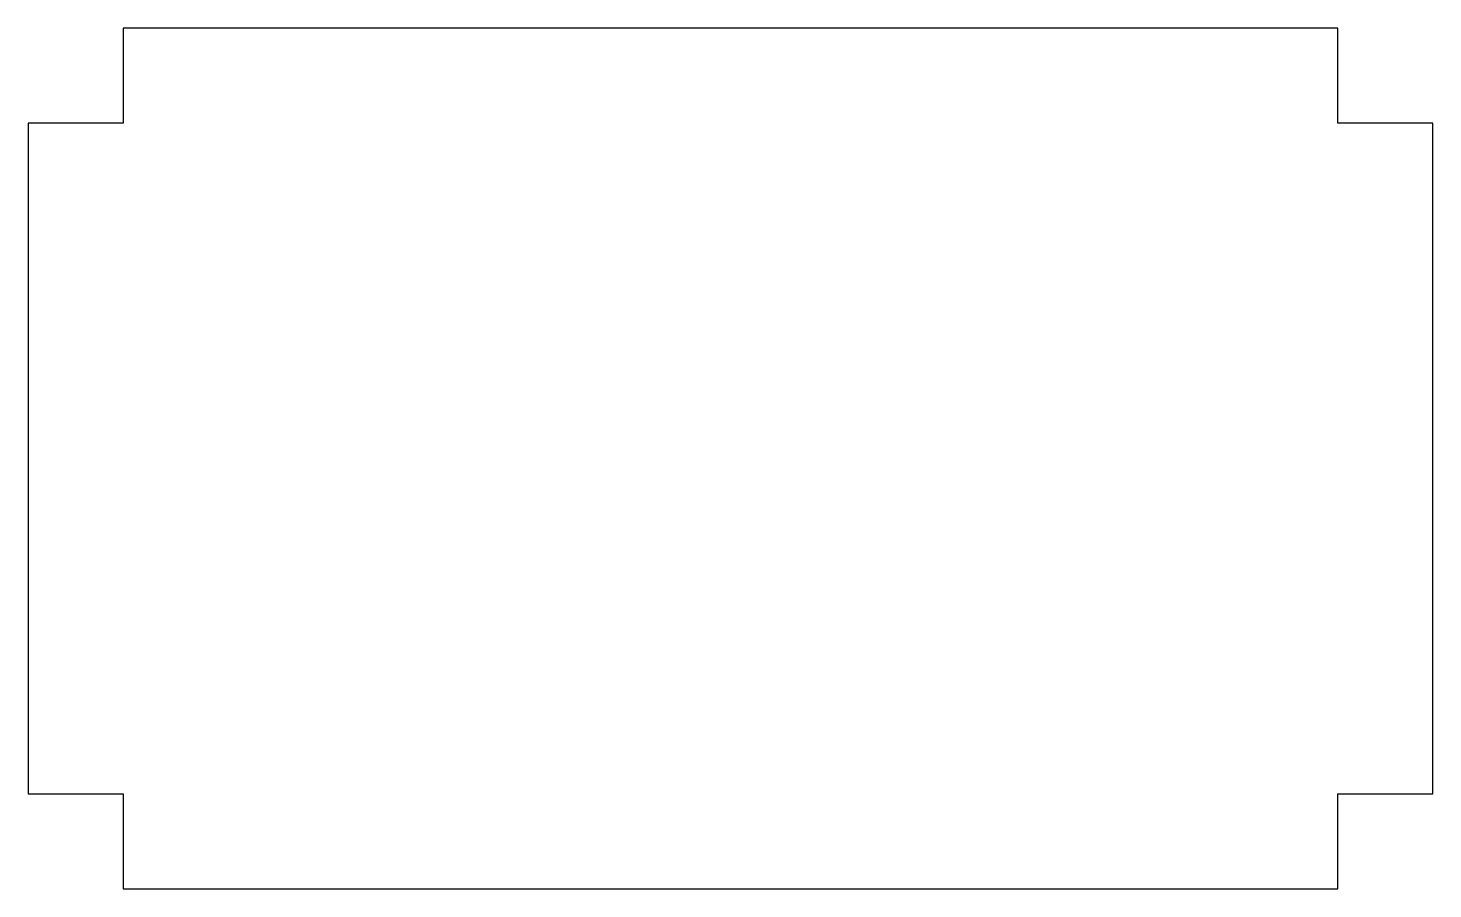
# Model space of a CAD drawing. Header units: inches. Extents: x -0.5 to 10.6, y 0 to 6.8.
import ezdxf

# ---------------------------------------------------------------- set-up
doc = ezdxf.new("R2010")
doc.units = ezdxf.units.IN
doc.layers.get('0').update_dxf_attribs({"linetype": 'CONTINUOUS'})

msp = doc.modelspace()

# ---------------------------------------------------------------- linework, layer by layer
msp.add_lwpolyline([(0.25, 0), (9.85, 0), (9.85, 0.75), (10.6, 0.75), (10.6, 6.05), (9.85, 6.05), (9.85, 6.8), (0.25, 6.8), (0.25, 6.05), (-0.5, 6.05), (-0.5, 0.75), (0.25, 0.75)], close=True)

doc.saveas('drawing.dxf')
